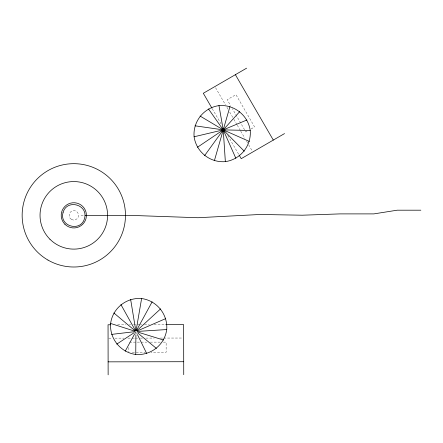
<?xml version="1.0" encoding="UTF-8"?>
<svg xmlns="http://www.w3.org/2000/svg" width="443" height="443" viewBox="0 0 443 443"><rect width="100%" height="100%" fill="white"/><g stroke="black" fill="none" stroke-linecap="round" stroke-linejoin="round"><path stroke-width="0.33" stroke-dasharray="2.21 1.66" d="M135.918 334.227L135.94 331.525L137.518 332.826M134.965 333.313L135.94 331.525L137.136 333.967M247.011 131.311L245.848 131.986L232.387 108.662M251.092 128.957L254.592 126.936L235.947 94.647L227.204 99.697L230.659 105.672M117.666 324.752L125.917 324.741M129.35 324.73L130.724 324.73M133.476 324.725L139.661 324.713M140.348 324.713L141.721 324.713M144.473 324.708L149.28 324.697M154.092 324.691L165.089 324.669M108.757 338.159L112.195 338.153M114.942 338.147L123.879 338.131M127.999 338.125L131.438 338.12M132.125 338.12L134.871 338.114M135.558 338.109L137.623 338.109M140.37 338.103L142.436 338.098M145.869 338.092L154.114 338.081M160.3 338.07L163.052 338.064M163.738 338.064L182.981 338.031M81.019 215.342L84.43 215.342M129.544 342.123L146.805 342.123M150.255 342.123L160.615 342.123M163.373 342.123L166.136 342.123L166.136 352.213L150.947 352.213M132.307 352.213L145.426 352.213M215.586 87.747L225.581 104.991M226.96 107.367L227.99 109.155M229.718 112.123L233.505 118.669M233.849 119.261L236.955 124.61M237.298 125.208L240.399 130.558M240.743 131.156L244.879 138.288M246.601 141.262L248.329 144.235M248.673 144.828L252.466 151.368M212.269 108.734L221.578 124.788M227.78 135.492L238.81 154.518M128.852 347.506L128.852 352.213M71.456 219.418A4.707 4.707 0 0 0 78.522 215.342A4.707 4.707 0 0 0 71.456 211.261A4.707 4.707 0 0 0 71.456 219.418"/><path stroke-width="0.66" d="M135.741 354.472C120.585 352.39 109.454 338.734 110.612 323.451C112.638 308.284 126.382 297.297 141.61 298.527C156.772 300.609 167.897 314.264 166.74 329.548C164.718 344.72 150.974 355.707 135.741 354.472L135.912 334.902M194.1 136.771C192.794 121.504 203.808 107.743 218.975 105.611C234.247 104.338 248.058 115.296 250.229 130.475C251.535 145.747 240.521 159.508 225.354 161.634C210.082 162.913 196.271 151.955 194.1 136.771L223.244 129.877L246.873 119.998M136.173 330.179L141.61 298.527M214.373 160.709L229.956 106.541M125.225 351.177L134.639 333.906M136.267 330.921L152.132 301.821M204.577 155.659L223.244 129.877L239.752 111.592M136.948 330.6L160.599 308.876M197.456 147.253L223.244 129.877L250.229 130.475M116.758 344.122L134.246 332.638M246.624 68.167L203.309 93.274L211.926 108.136M284.539 133.57L241.225 158.677L239.154 155.111M137.208 330.976L165.726 318.611M111.625 334.387L134.589 331.685M137.308 331.436L166.74 329.548M110.794 324.763L108.048 324.769L108.136 374.833M165.776 324.669L183.646 324.636L183.734 374.7M108.109 361.848L183.712 361.715M420.85 210.192L397.21 210.192L373.859 213.891L340.063 213.891L302.292 215.209L260.113 214.473L197.966 217.729L129.478 215.342L85.111 215.342M195.014 125.812L223.244 129.877L249.315 141.433M137.906 332.134L163.484 340.019M110.612 323.451L134.639 331.109M200.064 116.044L223.244 129.877L244.265 151.207M138.044 333.258L156.445 348.436M113.873 312.98L134.888 330.644M208.476 108.95L223.244 129.877L235.853 158.301M235.388 74.679L273.303 140.082M120.911 304.562L135.602 330.927M137.435 334.576L146.705 353.508M218.975 105.611L223.244 129.877L225.354 161.634M130.652 299.49L135.824 330.843M63.033 212.623C59.146 226.561 80.958 232.403 84.558 218.393C88.445 204.456 66.633 198.614 63.033 212.623M64.9 224.252A12.603 12.603 0 0 0 85.986 218.604A12.603 12.603 0 0 0 70.548 203.165A12.603 12.603 0 0 0 64.9 224.252M49.926 239.226A33.779 33.779 0 0 0 106.436 224.08A33.779 33.779 0 0 0 65.071 182.715A33.779 33.779 0 0 0 49.926 239.226M47.982 260.08A51.659 51.659 0 0 0 125.474 215.342A51.659 51.659 0 0 0 47.982 170.599A51.659 51.659 0 0 0 47.982 260.08"/></g></svg>
